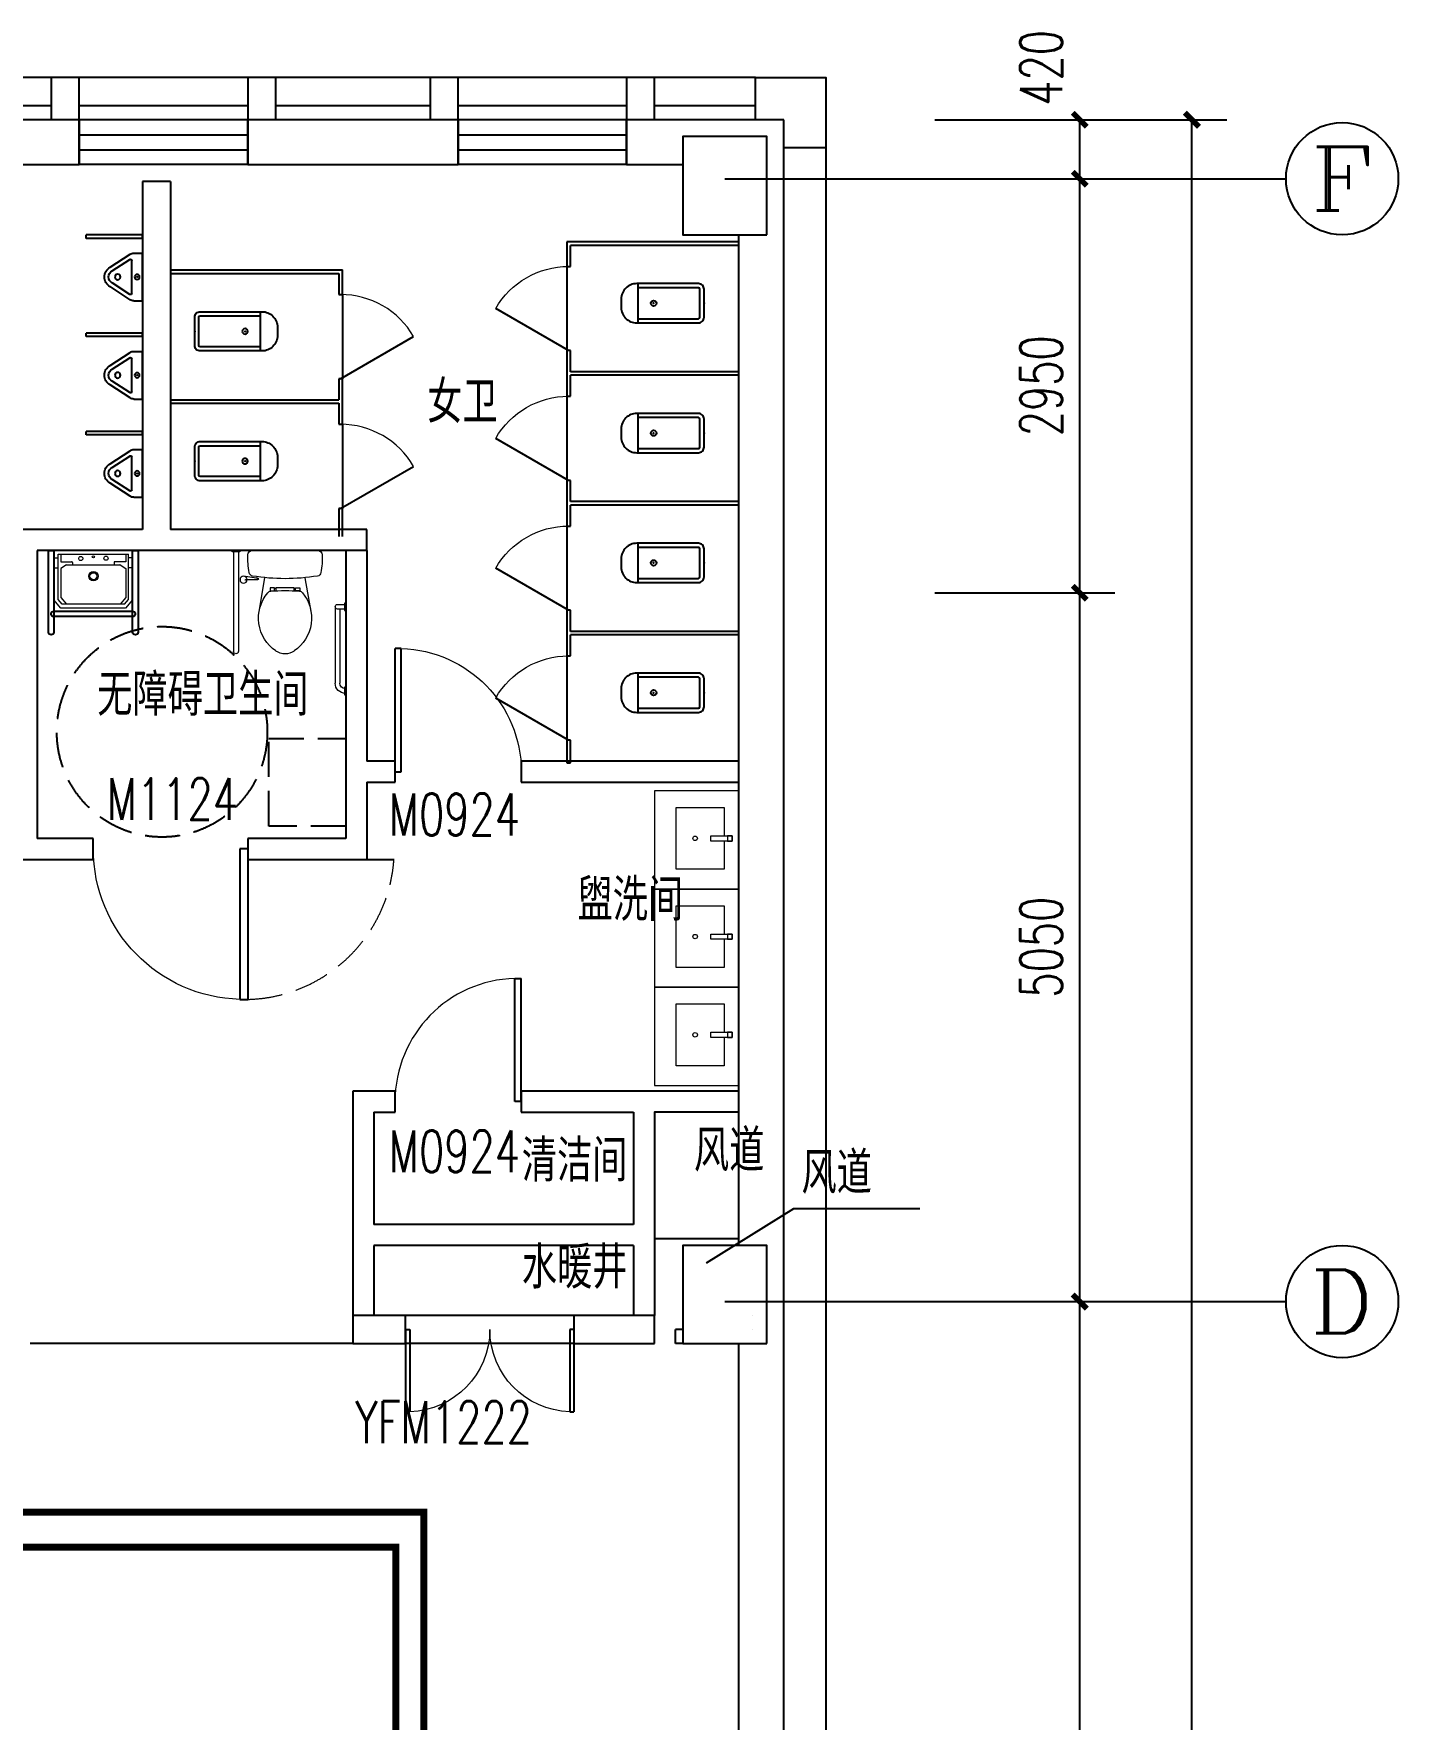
# Model space of a CAD drawing. Extents: x 2297255 to 2381355, y -608375 to -364775.
# Drawn here: x 2362923 to 2372648, y -508910 to -496900 of the extents above; entities that cross this region are included whole.
import ezdxf
from ezdxf.enums import TextEntityAlignment as Align

# ---------------------------------------------------------------- set-up
doc = ezdxf.new("R2010")
doc.units = 0
doc.header["$LTSCALE"] = 1000
doc.header["$MEASUREMENT"] = 0
doc.linetypes.add('DASH', pattern=[0.35, 0.25, -0.1])
for name, color, linetype, lineweight in [('A-FLOR-IDEN', 7, 'Continuous', 20), ('A-LVTRY', 145, 'Continuous', 20), ('洁具', 144, 'Continuous', 9)]:
    doc.layers.add(name, color=color, linetype=linetype, lineweight=lineweight)
for name, color, linetype in [('AXIS', 3, 'Continuous'), ('AXIS_TEXT', 7, 'Continuous'), ('COLUMN', 9, 'Continuous'), ('LATRINE', 6, 'Continuous'), ('LVTRY', 6, 'Continuous'), ('PIPE-暖供水', 3, 'Continuous'), ('PIPE-暖回水', 2, 'DASH'), ('PUB_DIM', 3, 'Continuous'), ('WALL', 9, 'Continuous'), ('WINDOW', 4, 'Continuous'), ('WINDOW_TEXT', 7, 'Continuous')]:
    doc.layers.add(name, color=color, linetype=linetype)
doc.styles.add('_TCH_AXIS', font='COMPLEX', dxfattribs={"bigfont": 'GBCBIG'})
doc.styles.add('_TCH_DIM_T3', font='SIMPLEX', dxfattribs={"width": 0.705882, "bigfont": 'GBCBIG'})
doc.styles.add('_TCH_WINDOW', font='SIMPLEX', dxfattribs={"height": 3.5, "bigfont": 'GBCBIG'})
doc.styles.add('COMPLEX', font='COMPLEX')
doc.styles.add('ROS', font='simhei.ttf', dxfattribs={"width": 0.7})
doc.dimstyles.new('_TCH_ARCH&&100', dxfattribs={"dimtxt": 297.5, "dimasz": 100, "dimexe": 250, "dimexo": 300, "dimgap": 126.25, "dimtad": 1, "dimdec": 0, "dimzin": 0, "dimdsep": 46, "dimtxsty": '_TCH_DIM_T3', "dimblk": 'ARCHTICK', "dimcen": 0.09, "dimclrt": 7, "dimazin": 2, "dimtfac": 1, "dimtdec": 0, "dimtix": 1, "dimtmove": 2, "dimatfit": 3, "dimfxl": 30, "dimtolj": 1, "dimtzin": 0, "dimarcsym": 0})

# ---------------------------------------------------------------- blocks, each defined once
blk = doc.blocks.new('$lvtry$00000200')
at = {"color": 0}
for p, q in [((-110, -40), (-110, -470)), ((100, -30), (-100, -30)), ((110, -470), (110, -40))]:
    blk.add_line(p, q, dxfattribs=at)
blk.add_lwpolyline([(100, 0), (-100, 0, 0.414214), (-140, -40), (-140, -480, 0.414214), (-30, -590), (30, -590, 0.414214), (140, -480), (140, -40, 0.414214)], format="xyb", close=True, dxfattribs=at)
blk.add_lwpolyline([(140, -470), (-140, -470)], dxfattribs=at)
blk.add_circle((0, -359), 20, dxfattribs=at)
for centre, start, end in [((-100, -40), 90, 180), ((100, -40), 0, 90)]:
    blk.add_arc(centre, 10, start, end, dxfattribs=at)
for p in [(0, 0), (0, -359)]:
    blk.add_point(p, dxfattribs=at)
blk = doc.blocks.new('$lvtry$00000107')
for p, q in [((-170, 0), (170, 0)), ((-170, -61), (-170, 0)), ((170, -61), (170, 0)), ((-162, -88), (-69, -231)), ((-124, -91), (-43, -216)), ((-116, -76), (116, -76)), ((43, -216), (124, -91)), ((69, -231), (162, -88))]:
    blk.add_line(p, q)
for centre, radius in [((0, -38), 17.7), ((0, -177), 20)]:
    blk.add_circle(centre, radius)
for centre, radius, start, end in [((-120, -61), 50, 180, 213.0863), ((-116, -86), 10, 90, 213.0863), ((116, -86), 10, 326.9137, 90), ((120, -61), 50, 326.9137, 0), ((0, -191), 80, 210, 330), ((0, -191), 50, 210, 330)]:
    blk.add_arc(centre, radius, start, end)
blk.add_point((0, -38))
blk = doc.blocks.new('52')
at = {"layer": 'A-LVTRY'}
for p, q in [((2025964, -89344), (2025974, -89344)), ((2025964, -89397), (2025964, -89344)), ((2025897, -89971), (2025897, -89427)), ((2025930, -89954), (2025930, -89427)), ((2025970, -89354), (2025964, -89354)), ((2025970, -89387), (2025964, -89387)), ((2025974, -89397), (2025964, -89397)), ((2025174, -89652), (2025174, -90361)), ((2025207, -90361), (2025207, -89652)), ((2025355, -89937), (2025396, -90178)), ((2025725, -89937), (2025684, -90178)), ((2025964, -89944), (2025974, -89944)), ((2025964, -89997), (2025964, -89944)), ((2025964, -89954), (2025914, -89954)), ((2025914, -89987), (2025964, -89987)), ((2025974, -89997), (2025964, -89997)), ((2025333, -90174), (2025244, -90189)), ((2025259, -90164), (2025344, -90164)), ((2025352, -90170), (2025339, -90176)), ((2025435, -90084), (2025465, -90084)), ((2025435, -90106), (2025435, -90084)), ((2025465, -90106), (2025435, -90106)), ((2025465, -90084), (2025465, -90106)), ((2025475, -90101), (2025465, -90101)), ((2025475, -90106), (2025475, -90084)), ((2025605, -90106), (2025475, -90106)), ((2025605, -90084), (2025605, -90106)), ((2025605, -90101), (2025615, -90101)), ((2025615, -90084), (2025615, -90106)), ((2025645, -90084), (2025615, -90084)), ((2025615, -90106), (2025645, -90106)), ((2025645, -90106), (2025645, -90084)), ((2025164, -90361), (2025164, -90371)), ((2025217, -90361), (2025164, -90361)), ((2025217, -90371), (2025217, -90361))]:
    blk.add_line(p, q, dxfattribs=at)
blk.add_circle((2025244, -90164), 25, dxfattribs=at)
for centre, radius, start, end in [((2025970, -89427), 73, 90, 180), ((2025970, -89427), 40, 90, 180), ((2025190, -89652), 16.5, 0, 180), ((2025634, -89890), 283, 124.2055, 219.7691), ((2025540, -89751), 116, 55.7945, 124.2055), ((2025446, -89890), 283, 320.2309, 55.7945), ((2025440, -90052), 30, 219.7691, 265.5534), ((2025641, -90052), 30, 274.4466, 320.2309), ((2025914, -89971), 16.5, 90, 270), ((2025259, -90159), 4.47, 188.438, 270), ((2025314, -90219), 30, 99.3924, 170.5677), ((2025540, -91588), 1417, 80.6076, 99.3924), ((2025334, -90181), 7.2, 44.8093, 99.6071), ((2025349, -90181), 11.1, 71.5159, 152.1438), ((2025344, -90172), 8.66, 13.4092, 90), ((2025540, -88761), 1325, 265.5534, 274.4466), ((2025766, -90219), 30, 9.4323, 80.6076), ((2025956, -90326), 681, 170.5677, 181.2905), ((2025124, -90326), 681, 358.7095, 9.4323), ((2025305, -90341), 30, 181.2905, 270), ((2025775, -90341), 30, 270, 358.7095)]:
    blk.add_arc(centre, radius, start, end, dxfattribs=at)
blk = doc.blocks.new('$plan$00003700')
at = {"layer": '洁具'}
for p, q in [((-277, -51), (-251, -51)), ((-251, -349), (-251, -26)), ((-251, -26), (251, -26)), ((-232, -26), (-232, -79)), ((-232, -79), (-154, -79)), ((-191, -100), (-232, -127)), ((-191, -100), (189, -100)), ((-149, -84), (-149, -100)), ((148, -84), (148, -100)), ((232, -79), (153, -79)), ((192, -101), (232, -127)), ((232, -26), (232, -79)), ((251, -349), (251, -26)), ((279, -51), (253, -51)), ((-279, -123), (-251, -123)), ((-232, -127), (-232, -335)), ((232, -127), (232, -335)), ((281, -123), (253, -123)), ((-221, -381), (-251, -349)), ((-232, -335), (-191, -381)), ((232, -335), (191, -381)), ((222, -381), (251, -349)), ((222, -381), (-221, -381))]:
    blk.add_line(p, q, dxfattribs=at)
blk.add_lwpolyline([(280, -350), (230, -410), (-230, -410), (-280, -350), (-280, 0), (280, 0)], close=True, dxfattribs=at)
for centre, radius in [((-89, -56), 15), ((1, -44), 8), ((91, -54), 15), ((1, -182), 33.1), ((1, -182), 24.9)]:
    blk.add_circle(centre, radius, dxfattribs=at)
for centre, start, end in [((-154, -84), 0, 90), ((153, -84), 90, 180), ((189, -105), 57.2444, 90)]:
    blk.add_arc(centre, 5, start, end, dxfattribs=at)
blk = doc.blocks.new('A$C372F7DB2')
at = {"layer": 'LVTRY'}
for points in [[(-580, -40, -1), (-580, 0), (0, 0), (0, -40)], [(-470, -39, -1), (-431, -39), (-431, -600, -1), (-470, -600)], [(-580, -640, -1), (-580, -600), (0, -600), (0, -640)]]:
    blk.add_lwpolyline(points, format="xyb", close=True, dxfattribs=at)
at = {"layer": 'LVTRY', "rotation": 269.9999999999999}
blk.add_blockref('$plan$00003700', (0, -320, 0), dxfattribs=at)
blk = doc.blocks.new('A$C549865D3')
at = {"layer": 'A-LVTRY'}
for points in [[(252, 500), (252, 458), (299, 458), (299, 500)], [(299, 500), (299, 310), (252, 310), (252, 500)]]:
    blk.add_lwpolyline(points, close=True, dxfattribs=at)
blk.add_lwpolyline([(299, 430), (550, 430), (550, 0), (0, 0), (0, 430), (252, 430)], dxfattribs=at)
blk.add_circle((275, 170), 20, dxfattribs=at)
blk = doc.blocks.new('2313414')
at = {"layer": 'A-LVTRY'}
blk.add_lwpolyline([(1698294, -109163), (1698294, -108463), (1698894, -108463), (1698894, -109163)], close=True, dxfattribs=at)
at = {"layer": 'A-LVTRY', "xscale": -0.8, "yscale": 0.8, "zscale": 0.8, "rotation": 90}
blk.add_blockref('A$C549865D3', (1698741, -108582), dxfattribs=at)
blk = doc.blocks.new('_ArchTick')
at = {"color": 0, "linetype": 'ByBlock', "const_width": 0.4}
blk.add_lwpolyline([(-0.5, -0.5), (0.5, 0.5)], dxfattribs=at)
blk = doc.blocks.new('*D23')
at = {"layer": 'Defpoints', "color": 0, "transparency": 16777216}
for p in [(22696, 22926), (24029, 22926), (22696, 22506)]:
    blk.add_point(p, dxfattribs=at)
at = {"layer": 'PUB_DIM', "color": 0, "lineweight": -2, "transparency": 16777216}
for p, q in [((22996, 22926), (24279, 22926)), ((24029, 22506), (24029, 22926)), ((22996, 22506), (24279, 22506))]:
    blk.add_line(p, q, dxfattribs=at)
at = {"layer": 'PUB_DIM', "color": 0, "lineweight": -2, "transparency": 16777216, "xscale": 100, "yscale": 100, "zscale": 100}
for p, rotation in [((24029, 22926), 90), ((24029, 22506), 270)]:
    blk.add_blockref('_ArchTick', p, dxfattribs=dict(at, rotation=rotation))
at = {"layer": 'PUB_DIM', "color": 7, "transparency": 16777216, "insert": (23754, 23296), "char_height": 297.5, "attachment_point": 5, "rotation": 90, "style": '_TCH_DIM_T3'}
blk.add_mtext('\\A1;420', dxfattribs=at)
blk = doc.blocks.new('*D24')
at = {"layer": 'Defpoints', "color": 0, "transparency": 16777216}
for p in [(22696, 22506), (24029, 22506), (22696, 19556)]:
    blk.add_point(p, dxfattribs=at)
at = {"layer": 'PUB_DIM', "color": 0, "lineweight": -2, "transparency": 16777216}
for p, q in [((22996, 22506), (24279, 22506)), ((24029, 19556), (24029, 22506)), ((22996, 19556), (24279, 19556))]:
    blk.add_line(p, q, dxfattribs=at)
at = {"layer": 'PUB_DIM', "color": 0, "lineweight": -2, "transparency": 16777216, "xscale": 100, "yscale": 100, "zscale": 100}
for p, rotation in [((24029, 22506), 90), ((24029, 19556), 270)]:
    blk.add_blockref('_ArchTick', p, dxfattribs=dict(at, rotation=rotation))
at = {"layer": 'PUB_DIM', "color": 7, "transparency": 16777216, "insert": (23754, 21031), "char_height": 297.5, "attachment_point": 5, "rotation": 90, "style": '_TCH_DIM_T3'}
blk.add_mtext('\\A1;2950', dxfattribs=at)
blk = doc.blocks.new('*D25')
at = {"layer": 'Defpoints', "color": 0, "transparency": 16777216}
for p in [(22696, 19556), (24029, 19556), (22696, 14506)]:
    blk.add_point(p, dxfattribs=at)
at = {"layer": 'PUB_DIM', "color": 0, "lineweight": -2, "transparency": 16777216}
for p, q in [((22996, 19556), (24279, 19556)), ((24029, 14506), (24029, 19556)), ((22996, 14506), (24279, 14506))]:
    blk.add_line(p, q, dxfattribs=at)
at = {"layer": 'PUB_DIM', "color": 0, "lineweight": -2, "transparency": 16777216, "xscale": 100, "yscale": 100, "zscale": 100}
for p, rotation in [((24029, 19556), 90), ((24029, 14506), 270)]:
    blk.add_blockref('_ArchTick', p, dxfattribs=dict(at, rotation=rotation))
at = {"layer": 'PUB_DIM', "color": 7, "transparency": 16777216, "insert": (23754, 17031), "char_height": 297.5, "attachment_point": 5, "rotation": 90, "style": '_TCH_DIM_T3'}
blk.add_mtext('\\A1;5050', dxfattribs=at)
blk = doc.blocks.new('*D26')
at = {"layer": 'Defpoints', "color": 0, "transparency": 16777216}
for p in [(22696, 14506), (24029, 14506), (22696, 6506)]:
    blk.add_point(p, dxfattribs=at)
at = {"layer": 'PUB_DIM', "color": 0, "lineweight": -2, "transparency": 16777216}
for p, q in [((22996, 14506), (24279, 14506)), ((24029, 6506), (24029, 14506)), ((22996, 6506), (24279, 6506))]:
    blk.add_line(p, q, dxfattribs=at)
at = {"layer": 'PUB_DIM', "color": 0, "lineweight": -2, "transparency": 16777216, "xscale": 100, "yscale": 100, "zscale": 100}
for p, rotation in [((24029, 14506), 90), ((24029, 6506), 270)]:
    blk.add_blockref('_ArchTick', p, dxfattribs=dict(at, rotation=rotation))
at = {"layer": 'PUB_DIM', "color": 7, "transparency": 16777216, "insert": (23754, 10506), "char_height": 297.5, "attachment_point": 5, "rotation": 90, "style": '_TCH_DIM_T3'}
blk.add_mtext('\\A1;8000', dxfattribs=at)
blk = doc.blocks.new('*D30')
at = {"layer": 'Defpoints', "color": 0, "transparency": 16777216}
for p in [(23637, 22926), (24828, 22926), (23637, -7794)]:
    blk.add_point(p, dxfattribs=at)
at = {"layer": 'PUB_DIM', "color": 0, "lineweight": -2, "transparency": 16777216}
for p, q in [((23937, 22926), (25078, 22926)), ((24828, -7794), (24828, 22926)), ((23937, -7794), (25078, -7794))]:
    blk.add_line(p, q, dxfattribs=at)
at = {"layer": 'PUB_DIM', "color": 0, "lineweight": -2, "transparency": 16777216, "xscale": 100, "yscale": 100, "zscale": 100}
for p, rotation in [((24828, 22926), 90), ((24828, -7794), 270)]:
    blk.add_blockref('_ArchTick', p, dxfattribs=dict(at, rotation=rotation))
at = {"layer": 'PUB_DIM', "color": 7, "transparency": 16777216, "insert": (24553, 7566), "char_height": 297.5, "attachment_point": 5, "rotation": 90, "style": '_TCH_DIM_T3'}
blk.add_mtext('\\A1;30720', dxfattribs=at)
blk = doc.blocks.new('*D170')
at = {"layer": 'Defpoints', "color": 0, "transparency": 16777216}
for p in [(22696, 22926), (24029, 22926), (22696, 22506)]:
    blk.add_point(p, dxfattribs=at)
at = {"layer": 'PUB_DIM', "color": 0, "lineweight": -2, "transparency": 16777216}
for p, q in [((22996, 22926), (24279, 22926)), ((24029, 22506), (24029, 22926)), ((22996, 22506), (24279, 22506))]:
    blk.add_line(p, q, dxfattribs=at)
at = {"layer": 'PUB_DIM', "color": 0, "lineweight": -2, "transparency": 16777216, "xscale": 100, "yscale": 100, "zscale": 100}
for p, rotation in [((24029, 22926), 90), ((24029, 22506), 270)]:
    blk.add_blockref('_ArchTick', p, dxfattribs=dict(at, rotation=rotation))
at = {"layer": 'PUB_DIM', "color": 7, "transparency": 16777216, "insert": (23754, 23296), "char_height": 297.5, "attachment_point": 5, "rotation": 90, "style": '_TCH_DIM_T3'}
blk.add_mtext('\\A1;420', dxfattribs=at)
blk = doc.blocks.new('*D171')
at = {"layer": 'Defpoints', "color": 0, "transparency": 16777216}
for p in [(22696, 22506), (24029, 22506), (22696, 19556)]:
    blk.add_point(p, dxfattribs=at)
at = {"layer": 'PUB_DIM', "color": 0, "lineweight": -2, "transparency": 16777216}
for p, q in [((22996, 22506), (24279, 22506)), ((24029, 19556), (24029, 22506)), ((22996, 19556), (24279, 19556))]:
    blk.add_line(p, q, dxfattribs=at)
at = {"layer": 'PUB_DIM', "color": 0, "lineweight": -2, "transparency": 16777216, "xscale": 100, "yscale": 100, "zscale": 100}
for p, rotation in [((24029, 22506), 90), ((24029, 19556), 270)]:
    blk.add_blockref('_ArchTick', p, dxfattribs=dict(at, rotation=rotation))
at = {"layer": 'PUB_DIM', "color": 7, "transparency": 16777216, "insert": (23754, 21031), "char_height": 297.5, "attachment_point": 5, "rotation": 90, "style": '_TCH_DIM_T3'}
blk.add_mtext('\\A1;2950', dxfattribs=at)
blk = doc.blocks.new('*D172')
at = {"layer": 'Defpoints', "color": 0, "transparency": 16777216}
for p in [(22696, 19556), (24029, 19556), (22696, 14506)]:
    blk.add_point(p, dxfattribs=at)
at = {"layer": 'PUB_DIM', "color": 0, "lineweight": -2, "transparency": 16777216}
for p, q in [((22996, 19556), (24279, 19556)), ((24029, 14506), (24029, 19556)), ((22996, 14506), (24279, 14506))]:
    blk.add_line(p, q, dxfattribs=at)
at = {"layer": 'PUB_DIM', "color": 0, "lineweight": -2, "transparency": 16777216, "xscale": 100, "yscale": 100, "zscale": 100}
for p, rotation in [((24029, 19556), 90), ((24029, 14506), 270)]:
    blk.add_blockref('_ArchTick', p, dxfattribs=dict(at, rotation=rotation))
at = {"layer": 'PUB_DIM', "color": 7, "transparency": 16777216, "insert": (23754, 17031), "char_height": 297.5, "attachment_point": 5, "rotation": 90, "style": '_TCH_DIM_T3'}
blk.add_mtext('\\A1;5050', dxfattribs=at)
blk = doc.blocks.new('*D173')
at = {"layer": 'Defpoints', "color": 0, "transparency": 16777216}
for p in [(22696, 14506), (24029, 14506), (22696, 6506)]:
    blk.add_point(p, dxfattribs=at)
at = {"layer": 'PUB_DIM', "color": 0, "lineweight": -2, "transparency": 16777216}
for p, q in [((22996, 14506), (24279, 14506)), ((24029, 6506), (24029, 14506)), ((22996, 6506), (24279, 6506))]:
    blk.add_line(p, q, dxfattribs=at)
at = {"layer": 'PUB_DIM', "color": 0, "lineweight": -2, "transparency": 16777216, "xscale": 100, "yscale": 100, "zscale": 100}
for p, rotation in [((24029, 14506), 90), ((24029, 6506), 270)]:
    blk.add_blockref('_ArchTick', p, dxfattribs=dict(at, rotation=rotation))
at = {"layer": 'PUB_DIM', "color": 7, "transparency": 16777216, "insert": (23754, 10506), "char_height": 297.5, "attachment_point": 5, "rotation": 90, "style": '_TCH_DIM_T3'}
blk.add_mtext('\\A1;8000', dxfattribs=at)
blk = doc.blocks.new('*D177')
at = {"layer": 'Defpoints', "color": 0, "transparency": 16777216}
for p in [(23637, 22926), (24828, 22926), (23637, -7794)]:
    blk.add_point(p, dxfattribs=at)
at = {"layer": 'PUB_DIM', "color": 0, "lineweight": -2, "transparency": 16777216}
for p, q in [((23937, 22926), (25078, 22926)), ((24828, -7794), (24828, 22926)), ((23937, -7794), (25078, -7794))]:
    blk.add_line(p, q, dxfattribs=at)
at = {"layer": 'PUB_DIM', "color": 0, "lineweight": -2, "transparency": 16777216, "xscale": 100, "yscale": 100, "zscale": 100}
for p, rotation in [((24828, 22926), 90), ((24828, -7794), 270)]:
    blk.add_blockref('_ArchTick', p, dxfattribs=dict(at, rotation=rotation))
at = {"layer": 'PUB_DIM', "color": 7, "transparency": 16777216, "insert": (24553, 7566), "char_height": 297.5, "attachment_point": 5, "rotation": 90, "style": '_TCH_DIM_T3'}
blk.add_mtext('\\A1;30720', dxfattribs=at)
blk = doc.blocks.new('*D317')
at = {"layer": 'Defpoints', "color": 0, "transparency": 16777216}
for p in [(22696, 22926), (24029, 22926), (22696, 22506)]:
    blk.add_point(p, dxfattribs=at)
at = {"layer": 'PUB_DIM', "color": 0, "lineweight": -2, "transparency": 16777216}
for p, q in [((22996, 22926), (24279, 22926)), ((24029, 22506), (24029, 22926)), ((22996, 22506), (24279, 22506))]:
    blk.add_line(p, q, dxfattribs=at)
at = {"layer": 'PUB_DIM', "color": 0, "lineweight": -2, "transparency": 16777216, "xscale": 100, "yscale": 100, "zscale": 100}
for p, rotation in [((24029, 22926), 90), ((24029, 22506), 270)]:
    blk.add_blockref('_ArchTick', p, dxfattribs=dict(at, rotation=rotation))
at = {"layer": 'PUB_DIM', "color": 7, "transparency": 16777216, "insert": (23754, 23296), "char_height": 297.5, "attachment_point": 5, "rotation": 90, "style": '_TCH_DIM_T3'}
blk.add_mtext('\\A1;420', dxfattribs=at)
blk = doc.blocks.new('*D318')
at = {"layer": 'Defpoints', "color": 0, "transparency": 16777216}
for p in [(22696, 22506), (24029, 22506), (22696, 19556)]:
    blk.add_point(p, dxfattribs=at)
at = {"layer": 'PUB_DIM', "color": 0, "lineweight": -2, "transparency": 16777216}
for p, q in [((22996, 22506), (24279, 22506)), ((24029, 19556), (24029, 22506)), ((22996, 19556), (24279, 19556))]:
    blk.add_line(p, q, dxfattribs=at)
at = {"layer": 'PUB_DIM', "color": 0, "lineweight": -2, "transparency": 16777216, "xscale": 100, "yscale": 100, "zscale": 100}
for p, rotation in [((24029, 22506), 90), ((24029, 19556), 270)]:
    blk.add_blockref('_ArchTick', p, dxfattribs=dict(at, rotation=rotation))
at = {"layer": 'PUB_DIM', "color": 7, "transparency": 16777216, "insert": (23754, 21031), "char_height": 297.5, "attachment_point": 5, "rotation": 90, "style": '_TCH_DIM_T3'}
blk.add_mtext('\\A1;2950', dxfattribs=at)
blk = doc.blocks.new('*D319')
at = {"layer": 'Defpoints', "color": 0, "transparency": 16777216}
for p in [(22696, 19556), (24029, 19556), (22696, 14506)]:
    blk.add_point(p, dxfattribs=at)
at = {"layer": 'PUB_DIM', "color": 0, "lineweight": -2, "transparency": 16777216}
for p, q in [((22996, 19556), (24279, 19556)), ((24029, 14506), (24029, 19556)), ((22996, 14506), (24279, 14506))]:
    blk.add_line(p, q, dxfattribs=at)
at = {"layer": 'PUB_DIM', "color": 0, "lineweight": -2, "transparency": 16777216, "xscale": 100, "yscale": 100, "zscale": 100}
for p, rotation in [((24029, 19556), 90), ((24029, 14506), 270)]:
    blk.add_blockref('_ArchTick', p, dxfattribs=dict(at, rotation=rotation))
at = {"layer": 'PUB_DIM', "color": 7, "transparency": 16777216, "insert": (23754, 17031), "char_height": 297.5, "attachment_point": 5, "rotation": 90, "style": '_TCH_DIM_T3'}
blk.add_mtext('\\A1;5050', dxfattribs=at)
blk = doc.blocks.new('*D320')
at = {"layer": 'Defpoints', "color": 0, "transparency": 16777216}
for p in [(22696, 14506), (24029, 14506), (22696, 6506)]:
    blk.add_point(p, dxfattribs=at)
at = {"layer": 'PUB_DIM', "color": 0, "lineweight": -2, "transparency": 16777216}
for p, q in [((22996, 14506), (24279, 14506)), ((24029, 6506), (24029, 14506)), ((22996, 6506), (24279, 6506))]:
    blk.add_line(p, q, dxfattribs=at)
at = {"layer": 'PUB_DIM', "color": 0, "lineweight": -2, "transparency": 16777216, "xscale": 100, "yscale": 100, "zscale": 100}
for p, rotation in [((24029, 14506), 90), ((24029, 6506), 270)]:
    blk.add_blockref('_ArchTick', p, dxfattribs=dict(at, rotation=rotation))
at = {"layer": 'PUB_DIM', "color": 7, "transparency": 16777216, "insert": (23754, 10506), "char_height": 297.5, "attachment_point": 5, "rotation": 90, "style": '_TCH_DIM_T3'}
blk.add_mtext('\\A1;8000', dxfattribs=at)
blk = doc.blocks.new('*D324')
at = {"layer": 'Defpoints', "color": 0, "transparency": 16777216}
for p in [(23637, 22926), (24828, 22926), (23637, -7794)]:
    blk.add_point(p, dxfattribs=at)
at = {"layer": 'PUB_DIM', "color": 0, "lineweight": -2, "transparency": 16777216}
for p, q in [((23937, 22926), (25078, 22926)), ((24828, -7794), (24828, 22926)), ((23937, -7794), (25078, -7794))]:
    blk.add_line(p, q, dxfattribs=at)
at = {"layer": 'PUB_DIM', "color": 0, "lineweight": -2, "transparency": 16777216, "xscale": 100, "yscale": 100, "zscale": 100}
for p, rotation in [((24828, 22926), 90), ((24828, -7794), 270)]:
    blk.add_blockref('_ArchTick', p, dxfattribs=dict(at, rotation=rotation))
at = {"layer": 'PUB_DIM', "color": 7, "transparency": 16777216, "insert": (24553, 7566), "char_height": 297.5, "attachment_point": 5, "rotation": 90, "style": '_TCH_DIM_T3'}
blk.add_mtext('\\A1;30720', dxfattribs=at)
blk = doc.blocks.new('_FZHK')
blk.add_lwpolyline([(-0.5, -0.5), (0.5, -0.5), (0.5, 0.5), (-0.5, 0.5)], close=True)
blk = doc.blocks.new('$WINLIB2D$00000001')
at = {"color": 0}
for points in [[(-0.5, 0.5), (-0.5, -0.5)], [(-0.5, 0.5), (0.5, 0.5)], [(0.5, -0.5), (0.5, 0.5)], [(0.5, 0.167), (-0.5, 0.167)], [(0.5, -0.167), (-0.5, -0.167)], [(-0.5, -0.5), (0.5, -0.5)]]:
    blk.add_lwpolyline(points, dxfattribs=at)
blk = doc.blocks.new('*D501')
at = {"layer": 'Defpoints', "color": 0, "transparency": 16777216}
for p in [(22696, 22926), (24029, 22926), (22696, 22506)]:
    blk.add_point(p, dxfattribs=at)
at = {"layer": 'PUB_DIM', "color": 0, "lineweight": -2, "transparency": 16777216}
for p, q in [((22996, 22926), (24279, 22926)), ((24029, 22506), (24029, 22926)), ((22996, 22506), (24279, 22506))]:
    blk.add_line(p, q, dxfattribs=at)
at = {"layer": 'PUB_DIM', "color": 0, "lineweight": -2, "transparency": 16777216, "xscale": 100, "yscale": 100, "zscale": 100}
for p, rotation in [((24029, 22926), 90), ((24029, 22506), 270)]:
    blk.add_blockref('_ArchTick', p, dxfattribs=dict(at, rotation=rotation))
at = {"layer": 'PUB_DIM', "color": 7, "transparency": 16777216, "insert": (23754, 23296), "char_height": 297.5, "attachment_point": 5, "rotation": 90, "style": '_TCH_DIM_T3'}
blk.add_mtext('\\A1;420', dxfattribs=at)
blk = doc.blocks.new('*D502')
at = {"layer": 'Defpoints', "color": 0, "transparency": 16777216}
for p in [(22696, 22506), (24029, 22506), (22696, 19556)]:
    blk.add_point(p, dxfattribs=at)
at = {"layer": 'PUB_DIM', "color": 0, "lineweight": -2, "transparency": 16777216}
for p, q in [((22996, 22506), (24279, 22506)), ((24029, 19556), (24029, 22506)), ((22996, 19556), (24279, 19556))]:
    blk.add_line(p, q, dxfattribs=at)
at = {"layer": 'PUB_DIM', "color": 0, "lineweight": -2, "transparency": 16777216, "xscale": 100, "yscale": 100, "zscale": 100}
for p, rotation in [((24029, 22506), 90), ((24029, 19556), 270)]:
    blk.add_blockref('_ArchTick', p, dxfattribs=dict(at, rotation=rotation))
at = {"layer": 'PUB_DIM', "color": 7, "transparency": 16777216, "insert": (23754, 21031), "char_height": 297.5, "attachment_point": 5, "rotation": 90, "style": '_TCH_DIM_T3'}
blk.add_mtext('\\A1;2950', dxfattribs=at)
blk = doc.blocks.new('*D503')
at = {"layer": 'Defpoints', "color": 0, "transparency": 16777216}
for p in [(22696, 19556), (24029, 19556), (22696, 14506)]:
    blk.add_point(p, dxfattribs=at)
at = {"layer": 'PUB_DIM', "color": 0, "lineweight": -2, "transparency": 16777216}
for p, q in [((22996, 19556), (24279, 19556)), ((24029, 14506), (24029, 19556)), ((22996, 14506), (24279, 14506))]:
    blk.add_line(p, q, dxfattribs=at)
at = {"layer": 'PUB_DIM', "color": 0, "lineweight": -2, "transparency": 16777216, "xscale": 100, "yscale": 100, "zscale": 100}
for p, rotation in [((24029, 19556), 90), ((24029, 14506), 270)]:
    blk.add_blockref('_ArchTick', p, dxfattribs=dict(at, rotation=rotation))
at = {"layer": 'PUB_DIM', "color": 7, "transparency": 16777216, "insert": (23754, 17031), "char_height": 297.5, "attachment_point": 5, "rotation": 90, "style": '_TCH_DIM_T3'}
blk.add_mtext('\\A1;5050', dxfattribs=at)
blk = doc.blocks.new('*D504')
at = {"layer": 'Defpoints', "color": 0, "transparency": 16777216}
for p in [(22696, 14506), (24029, 14506), (22696, 6506)]:
    blk.add_point(p, dxfattribs=at)
at = {"layer": 'PUB_DIM', "color": 0, "lineweight": -2, "transparency": 16777216}
for p, q in [((22996, 14506), (24279, 14506)), ((24029, 6506), (24029, 14506)), ((22996, 6506), (24279, 6506))]:
    blk.add_line(p, q, dxfattribs=at)
at = {"layer": 'PUB_DIM', "color": 0, "lineweight": -2, "transparency": 16777216, "xscale": 100, "yscale": 100, "zscale": 100}
for p, rotation in [((24029, 14506), 90), ((24029, 6506), 270)]:
    blk.add_blockref('_ArchTick', p, dxfattribs=dict(at, rotation=rotation))
at = {"layer": 'PUB_DIM', "color": 7, "transparency": 16777216, "insert": (23754, 10506), "char_height": 297.5, "attachment_point": 5, "rotation": 90, "style": '_TCH_DIM_T3'}
blk.add_mtext('\\A1;8000', dxfattribs=at)
blk = doc.blocks.new('*D508')
at = {"layer": 'Defpoints', "color": 0, "transparency": 16777216}
for p in [(23637, 22926), (24828, 22926), (23637, -7794)]:
    blk.add_point(p, dxfattribs=at)
at = {"layer": 'PUB_DIM', "color": 0, "lineweight": -2, "transparency": 16777216}
for p, q in [((23937, 22926), (25078, 22926)), ((24828, -7794), (24828, 22926)), ((23937, -7794), (25078, -7794))]:
    blk.add_line(p, q, dxfattribs=at)
at = {"layer": 'PUB_DIM', "color": 0, "lineweight": -2, "transparency": 16777216, "xscale": 100, "yscale": 100, "zscale": 100}
for p, rotation in [((24828, 22926), 90), ((24828, -7794), 270)]:
    blk.add_blockref('_ArchTick', p, dxfattribs=dict(at, rotation=rotation))
at = {"layer": 'PUB_DIM', "color": 7, "transparency": 16777216, "insert": (24553, 7566), "char_height": 297.5, "attachment_point": 5, "rotation": 90, "style": '_TCH_DIM_T3'}
blk.add_mtext('\\A1;30720', dxfattribs=at)
blk = doc.blocks.new('_AXISO')
blk.add_circle((0, 0), 0.5)
at = {"layer": 'AXIS_TEXT', "style": 'COMPLEX', "width": 1.041667}
blk.add_attdef('A', text='', height=0.56, dxfattribs=at).set_placement((-0.25, -0.28), (0.25, -0.28), align=Align.FIT)
blk = doc.blocks.new('$DorLib2D$00000002')
for p, q in [((-0.5, 0), (-0.5, 0.4875)), ((-0.475, 0.4875), (-0.5, 0.4875)), ((-0.475, 0), (-0.475, 0.4875)), ((0.475, 0), (0.475, 0.4875)), ((0.475, 0.4875), (0.5, 0.4875)), ((0.5, 0), (0.5, 0.4875)), ((-0.5, 0), (-0.475, 0)), ((0.5, 0), (0.475, 0))]:
    blk.add_line(p, q)
at = {"lineweight": 13}
for centre, start, end in [((-0.4875, 0), 0, 88.53072), ((0.4875, 0), 91.46928, 180)]:
    blk.add_arc(centre, 0.4875, start, end, dxfattribs=at)
blk = doc.blocks.new('$TCHSYS$APDOOR2D')
blk.add_line((0.5, 0), (0, 0.866))
at = {"lineweight": 13}
blk.add_arc((0.5, 0), 1, 120, 180, dxfattribs=at)
blk = doc.blocks.new('$DorLib2D$00000001')
for p, q in [((0.45, 0.975), (0.5, 0.975)), ((0.45, 0), (0.45, 0.975)), ((0.5, 0), (0.5, 0.975)), ((0.5, 0), (0.45, 0))]:
    blk.add_line(p, q)
at = {"lineweight": 13}
blk.add_arc((0.475, 0), 0.975, 91.4693, 180, dxfattribs=at)
blk = doc.blocks.new('A$C67117B41')
for p, q in [((21719.1, 23226.2), (-18720.9, 23226.2)), ((22219.1, 22726.2), (22219.1, 6006.2)), ((18949.1, 17656.2), (19143, 17656.2)), ((18849.1, 14206.2), (16549.1, 14206.2))]:
    blk.add_line(p, q)
for points in [[(16899.1, 22926.2), (16899.1, 23226.2), (16699.1, 23226.2), (16699.1, 22926.2)], [(18299.1, 22926.2), (18299.1, 23226.2), (18099.1, 23226.2), (18099.1, 22926.2)], [(19599.1, 22926.2), (19599.1, 23226.2), (19399.1, 23226.2), (19399.1, 22926.2)], [(20999.1, 22926.2), (20999.1, 23226.2), (20799.1, 23226.2), (20799.1, 22926.2)], [(21719.1, 22926.2), (21719.1, 23226.2), (22219.1, 23226.2), (22219.1, 22726.2), (21919.1, 22726.2)], [(16699.1, 23026.2), (15599.1, 23026.2)], [(18099.1, 23026.2), (16899.1, 23026.2)], [(19399.1, 23026.2), (18299.1, 23026.2)], [(20799.1, 23026.2), (19599.1, 23026.2)], [(21719.1, 23026.2), (20999.1, 23026.2)], [(21370, 14781.1), (21991.6, 15169.8), (22890.3, 15169.8)]]:
    blk.add_lwpolyline(points)
at = {"linetype": 'DASH'}
blk.add_lwpolyline([(18249.1, 18518.8), (18799.1, 18518.8), (18799.1, 17893.8), (18249.1, 17893.8)], close=True, dxfattribs=at)
blk.add_lwpolyline([(21599.1, 15856.2), (20999.1, 15856.2), (20999.1, 14956.2), (21599.1, 14956.2)], close=True)
blk.add_circle((17489, 18565.2), 750, dxfattribs=at)
at = {"linetype": 'DASH', "lineweight": 13}
blk.add_arc((18071.6, 17730.9), 1072.5, 271.46928, 356.00891, dxfattribs=at)
at = {"layer": 'AXIS'}
for p, q in [((21499.1, 22506.2), (25499.1, 22506.2)), ((21499.1, 14506.2), (25499.1, 14506.2))]:
    blk.add_line(p, q, dxfattribs=at)
at = {"layer": 'LATRINE'}
for p, q in [((20373.6, 22056.2), (20373.6, 21881.2)), ((21599.1, 22056.2), (20373.6, 22056.2)), ((20398.6, 21881.2), (20398.6, 22031.2)), ((21599.1, 22031.2), (20398.6, 22031.2)), ((21599.1, 22031.2), (21599.1, 22056.2)), ((20373.6, 21881.2), (20398.6, 21881.2)), ((20373.6, 21881.2, 400), (20373.6, 21281.2, 400)), ((17549.1, 21856.2), (18774.1, 21856.2)), ((17549.1, 21856.2), (17549.1, 21831.2)), ((17549.1, 21831.2), (18749.1, 21831.2)), ((18749.1, 21831.2), (18749.1, 21681.2)), ((18774.1, 21681.2), (18774.1, 21856.2)), ((18749.1, 21681.2), (18774.1, 21681.2)), ((18774.1, 21681.2, 400), (18774.1, 21081.2, 400)), ((20398.6, 21281.2), (20373.6, 21281.2)), ((20373.6, 21281.2), (20373.6, 21118.7)), ((20398.6, 21131.2), (20398.6, 21281.2)), ((18774.1, 21081.2), (18749.1, 21081.2)), ((18749.1, 21081.2), (18749.1, 20931.2)), ((18774.1, 20918.7), (18774.1, 21081.2)), ((20373.6, 21118.7), (20373.6, 20956.2)), ((21599.1, 21131.2), (20398.6, 21131.2)), ((21599.1, 21106.2), (20398.6, 21106.2)), ((20398.6, 20956.2), (20398.6, 21106.2)), ((21599.1, 21106.2), (21599.1, 21131.2)), ((17549.1, 20931.2), (18749.1, 20931.2)), ((17549.1, 20931.2), (17549.1, 20906.2)), ((17549.1, 20906.2), (18749.1, 20906.2)), ((18749.1, 20906.2), (18749.1, 20756.2)), ((18774.1, 20756.2), (18774.1, 20918.7)), ((20373.6, 20956.2), (20398.6, 20956.2)), ((20373.6, 20956.2, 400), (20373.6, 20356.2, 400)), ((18749.1, 20756.2), (18774.1, 20756.2)), ((18774.1, 20756.2, 400), (18774.1, 20156.2, 400)), ((20398.6, 20356.2), (20373.6, 20356.2)), ((20373.6, 20356.2), (20373.6, 20193.7)), ((20398.6, 20206.2), (20398.6, 20356.2)), ((20373.6, 20193.7), (20373.6, 20031.2)), ((21599.1, 20206.2), (20398.6, 20206.2)), ((21599.1, 20181.2), (20398.6, 20181.2)), ((20398.6, 20031.2), (20398.6, 20181.2)), ((21599.1, 20181.2), (21599.1, 20206.2)), ((18774.1, 20156.2), (18749.1, 20156.2)), ((18749.1, 20156.2), (18749.1, 19956.2)), ((18774.1, 19956.2), (18774.1, 20156.2)), ((20373.6, 20031.2), (20398.6, 20031.2)), ((20373.6, 20031.2, 400), (20373.6, 19431.2, 400)), ((20398.6, 19431.2), (20373.6, 19431.2)), ((20373.6, 19431.2), (20373.6, 19268.7)), ((20398.6, 19281.2), (20398.6, 19431.2)), ((20373.6, 19268.7), (20373.6, 19106.2)), ((21599.1, 19281.2), (20398.6, 19281.2)), ((21599.1, 19256.2), (20398.6, 19256.2)), ((20398.6, 19106.2), (20398.6, 19256.2)), ((21599.1, 19256.2), (21599.1, 19281.2)), ((20373.6, 19106.2), (20398.6, 19106.2)), ((20373.6, 19106.2, 400), (20373.6, 18506.2, 400)), ((20398.6, 18506.2), (20373.6, 18506.2)), ((20373.6, 18506.2), (20373.6, 18343.7)), ((20398.6, 18343.7), (20398.6, 18506.2)), ((20373.6, 18343.7), (20398.6, 18343.7))]:
    blk.add_line(p, q, dxfattribs=at)
at = {"layer": 'LVTRY', "linetype": 'Continuous'}
for p, q in [((17349.1, 22106.2), (16949.1, 22106.2)), ((16949.1, 22081.2), (16949.1, 22106.2)), ((17349.1, 22081.2), (17349.1, 22106.2)), ((17349.1, 22081.2), (16949.1, 22081.2)), ((17349.1, 21406.2), (16949.1, 21406.2)), ((16949.1, 21381.2), (16949.1, 21406.2)), ((17349.1, 21381.2), (16949.1, 21381.2)), ((17349.1, 21381.2), (17349.1, 21406.2)), ((17349.1, 20706.2), (16949.1, 20706.2)), ((16949.1, 20681.2), (16949.1, 20706.2)), ((17349.1, 20681.2), (16949.1, 20681.2)), ((17349.1, 20681.2), (17349.1, 20706.2))]:
    blk.add_line(p, q, dxfattribs=at)
at = {"layer": 'WALL'}
for p, q in [((16899.1, 22926.2), (15399.1, 22926.2)), ((16899.1, 22606.2), (16899.1, 22926.2)), ((19599.1, 22926.2), (18099.1, 22926.2)), ((18099.1, 22926.2), (18099.1, 22606.2)), ((19599.1, 22606.2), (19599.1, 22926.2)), ((21919.1, 22926.2), (20799.1, 22926.2)), ((20799.1, 22926.2), (20799.1, 22606.2)), ((21919.1, 18306.2), (21919.1, 22926.2)), ((15399.1, 22606.2), (16899.1, 22606.2)), ((18099.1, 22606.2), (19599.1, 22606.2)), ((20799.1, 22606.2), (21199.1, 22606.2)), ((17349.1, 22486.2), (17349.1, 20006.2)), ((17549.1, 22486.2), (17349.1, 22486.2)), ((17549.1, 22486.2), (17549.1, 20006.2)), ((21599.1, 18306.2), (21599.1, 22106.2)), ((17349.1, 20006.2), (16449.1, 20006.2)), ((18761.6, 20006.2), (17549.1, 20006.2)), ((18949.1, 20006.2), (18761.6, 20006.2)), ((18949.1, 19856.2), (18949.1, 20006.2)), ((16599.1, 19856.2), (16599.1, 18306.2)), ((17449.1, 19856.2), (16599.1, 19856.2)), ((18761.6, 19856.2), (17449.1, 19856.2)), ((18949.1, 19856.2), (18761.6, 19856.2)), ((18799.1, 19856.2), (18799.1, 18306.2)), ((18949.1, 19856.2), (18949.1, 18356.2)), ((16599.1, 18306.2), (16599.1, 17806.2)), ((18799.1, 18306.2), (18799.1, 17806.2)), ((19149.1, 18356.2), (18949.1, 18356.2)), ((19149.1, 18206.2), (19149.1, 18356.2)), ((21599.1, 18356.2), (20049.1, 18356.2)), ((20049.1, 18356.2), (20049.1, 18206.2)), ((21599.1, 15906.2), (21599.1, 18306.2)), ((21919.1, 15906.2), (21919.1, 18306.2)), ((18949.1, 18206.2), (19149.1, 18206.2)), ((18949.1, 18206.2), (18949.1, 17656.2)), ((20049.1, 18206.2), (21599.1, 18206.2)), ((16999.1, 17806.2), (16599.1, 17806.2)), ((16999.1, 17656.2), (16999.1, 17806.2)), ((18799.1, 17806.2), (18099.1, 17806.2)), ((18099.1, 17806.2), (18099.1, 17656.2)), ((16449.1, 17656.2), (16999.1, 17656.2)), ((18099.1, 17656.2), (18949.1, 17656.2)), ((19149.1, 16006.2), (18849.1, 16006.2)), ((18849.1, 16006.2), (18849.1, 15006.2)), ((19149.1, 15856.2), (19149.1, 16006.2)), ((20949.1, 16006.2), (20049.1, 16006.2)), ((20049.1, 16006.2), (20049.1, 15856.2)), ((21599.1, 16006.2), (20949.1, 16006.2)), ((18999.1, 15856.2), (19149.1, 15856.2)), ((18999.1, 15856.2), (18999.1, 15056.2)), ((20049.1, 15856.2), (20849.1, 15856.2)), ((20849.1, 15856.2), (20849.1, 15056.2)), ((21599.1, 15856.2), (20999.1, 15856.2)), ((20999.1, 15856.2), (20999.1, 15006.2)), ((21599.1, 14906.2), (21599.1, 15906.2)), ((21919.1, 14306.2), (21919.1, 15906.2)), ((20849.1, 15056.2), (18999.1, 15056.2)), ((18849.1, 15006.2), (18849.1, 14406.2)), ((18999.1, 14906.2), (18999.1, 14406.2)), ((20849.1, 14906.2), (18999.1, 14906.2)), ((20849.1, 14906.2), (20849.1, 14406.2)), ((20999.1, 15006.2), (20999.1, 14406.2)), ((21699.1, 14506.2), (21699.1, 14506.2)), ((21919.1, 6506.2), (21919.1, 14506.2)), ((19224.4, 14406.2), (18849.1, 14406.2)), ((18849.1, 14406.2), (18849.1, 14206.2)), ((19224.4, 14206.2), (19224.4, 14406.2)), ((20999.1, 14406.2), (20424.4, 14406.2)), ((20424.4, 14406.2), (20424.4, 14206.2)), ((20999.1, 14206.2), (20999.1, 14406.2)), ((21199.1, 14306.2), (21149.1, 14306.2)), ((21149.1, 14206.2), (21149.1, 14306.2)), ((21699.1, 14406.2), (21699.1, 14406.2)), ((21699.1, 14306.2), (21699.1, 14306.2)), ((18849.1, 14206.2), (19224.4, 14206.2)), ((20424.4, 14206.2), (20999.1, 14206.2)), ((21199.1, 14206.2), (21149.1, 14206.2)), ((21599.1, 6856.2), (21599.1, 14206.2))]:
    blk.add_line(p, q, dxfattribs=at)
at = {"layer": 'WINDOW'}
for p, q in [((20424.4, 14406.2), (19224.4, 14406.2)), ((20424.4, 14206.2), (19224.4, 14206.2))]:
    blk.add_line(p, q, dxfattribs=at)
at = {"rotation": 90}
blk.add_blockref('A$C372F7DB2', (16678.6, 19856.2), dxfattribs=at)
at = {"layer": 'A-LVTRY', "extrusion": (0, 0, -1), "zscale": -1, "rotation": 180}
blk.add_blockref('52', (2007174.5, -70514.5), dxfattribs=at)
at = {"layer": 'A-LVTRY', "xscale": -1}
for p in [(1719892.7, 126608.4), (1719892.7, 125908.4), (1719892.7, 125208.4)]:
    blk.add_blockref('2313414', p, dxfattribs=at)
at = {"layer": 'AXIS'}
ref = blk.add_blockref('_AXISO', (25899.1, 22506.2), dxfattribs=dict(at, xscale=800, yscale=800, zscale=800))
ref.add_attrib('A', 'F', dxfattribs={"layer": 'AXIS_TEXT', "height": 452.5, "style": '_TCH_AXIS', "width": 1.3125}).set_placement((25672.9, 22280), (26125.4, 22280), align=Align.FIT)
ref = blk.add_blockref('_AXISO', (25899.1, 14506.2), dxfattribs=dict(at, xscale=800, yscale=800, zscale=800))
ref.add_attrib('A', 'D', dxfattribs={"layer": 'AXIS_TEXT', "height": 452.5, "style": '_TCH_AXIS', "width": 1.235294}).set_placement((25672.9, 14280), (26125.4, 14280), align=Align.FIT)
at = {"layer": 'COLUMN', "yscale": 600, "zscale": 600, "rotation": 90}
for p, xscale in [((21499.1, 22456.2), 700), ((21499.1, 14556.2), 699.9999999129213)]:
    blk.add_blockref('_FZHK', p, dxfattribs=dict(at, xscale=xscale))
at = {"layer": 'LATRINE', "xscale": 600, "zscale": 25, "rotation": 270}
for p, yscale in [((20386.1, 21581.2), -600), ((18761.6, 21381.2), 600), ((20386.1, 20656.2), -600), ((18761.6, 20456.2), 600), ((20386.1, 19731.2), -600), ((20386.1, 18806.2), -600)]:
    blk.add_blockref('$TCHSYS$APDOOR2D', p, dxfattribs=dict(at, yscale=yscale))
at = {"layer": 'LVTRY', "linetype": 'Continuous', "xscale": -1, "rotation": 270.0000454634465}
for p in [(17349.1, 21806.2), (17349.1, 21106.2), (17349.1, 20406.2)]:
    blk.add_blockref('$lvtry$00000107', p, dxfattribs=at)
at = {"layer": 'LVTRY', "extrusion": (0, 0, -1), "xscale": -1, "zscale": -1, "rotation": 90}
for p in [(-21351.3, 21618.7, 0), (-21351.3, 20693.7, 0), (-21351.3, 19768.7, 0), (-21351.3, 18843.7, 0)]:
    blk.add_blockref('$lvtry$00000200', p, dxfattribs=at)
at = {"layer": 'LVTRY', "extrusion": (0, 0, -1), "zscale": -1, "rotation": 270}
for p in [(-17721.3, 21418.7, 0), (-17721.3, 20493.7, 0)]:
    blk.add_blockref('$lvtry$00000200', p, dxfattribs=at)
at = {"layer": 'WINDOW', "xscale": 1200, "yscale": 320, "zscale": 1200, "rotation": 180}
for p in [(17499.1, 22766.2), (20199.1, 22766.2)]:
    blk.add_blockref('$WINLIB2D$00000001', p, dxfattribs=at)
at = {"layer": 'WINDOW'}
ref = blk.add_blockref('$DorLib2D$00000001', (19599.1, 18281.2), dxfattribs=dict(at, xscale=900, yscale=-900, zscale=900, rotation=180.0000000000052))
ref.add_attrib('A', 'M0924', (19104.1, 17827.6), dxfattribs={"layer": 'WINDOW_TEXT', "height": 297.5, "style": '_TCH_WINDOW', "width": 0.705882})
ref = blk.add_blockref('$DorLib2D$00000001', (17549.1, 17731.2), dxfattribs=dict(at, xscale=-1100, yscale=1100, zscale=-1100, rotation=180))
ref.add_attrib('A', 'M1124', (17094.1, 17937.4), dxfattribs={"layer": 'WINDOW_TEXT', "height": 297.5, "style": '_TCH_WINDOW', "width": 0.705882})
ref = blk.add_blockref('$DorLib2D$00000001', (19599.1, 15931.2), dxfattribs=dict(at, xscale=-900, yscale=-900, zscale=-900, rotation=179.9999999999935))
ref.add_attrib('A', 'M0924', (19104.1, 15427.6), dxfattribs={"layer": 'WINDOW_TEXT', "height": 297.5, "rotation": 360, "style": '_TCH_WINDOW', "width": 0.705882})
ref = blk.add_blockref('$DorLib2D$00000002', (19824.4, 14306.2), dxfattribs=dict(at, xscale=-1200, yscale=1200, zscale=-1200, rotation=180))
ref.add_attrib('A', 'YFM1222', (18864.9, 13497.8), dxfattribs={"layer": 'WINDOW_TEXT', "height": 297.5, "style": '_TCH_WINDOW', "width": 0.705882})
at = {"layer": 'A-FLOR-IDEN', "style": 'ROS', "width": 0.7}
for s, p in [('女卫', (19378.7, 20794)), ('无障碍卫生间', (17026.9, 18708.1)), ('盥洗间', (20449.7, 17247)), ('风道', (21279.4, 15461.3)), ('清洁间', (20052.7, 15389.5)), ('风道', (22045.6, 15302.4)), ('水暖井', (20052.7, 14627.8))]:
    blk.add_text(s, height=262.87, dxfattribs=at).set_placement(p)
at = {"layer": 'PUB_DIM'}
for picture in ['*D23', '*D170', '*D317', '*D501']:
    dim = blk.add_linear_dim(base=(24028.5, 22926.2), p1=(22696.4, 22506.2), p2=(22696.4, 22926.2), angle=90, dimstyle='_TCH_ARCH&&100', dxfattribs=at)
    dim.commit()
    dim.dimension.update_dxf_attribs({"geometry": picture, "text_midpoint": (23753.5, 23296.2), "dimtype": 129})
for p1, p2, distance, picture, middle in [((23637.4, -7793.8), (23637.4, 22926.2), -1190.9, '*D30', (24553.4, 7566.2)), ((23637.4, -7793.8), (23637.4, 22926.2), -1190.9, '*D177', (24553.4, 7566.2)), ((23637.4, -7793.8), (23637.4, 22926.2), -1190.9, '*D324', (24553.4, 7566.2)), ((23637.4, -7793.8), (23637.4, 22926.2), -1190.9, '*D508', (24553.4, 7566.2)), ((22696.4, 19556.2), (22696.4, 22506.2), -1332.2, '*D24', (23753.5, 21031.2)), ((22696.4, 19556.2), (22696.4, 22506.2), -1332.2, '*D171', (23753.5, 21031.2)), ((22696.4, 19556.2), (22696.4, 22506.2), -1332.2, '*D318', (23753.5, 21031.2)), ((22696.4, 19556.2), (22696.4, 22506.2), -1332.2, '*D502', (23753.5, 21031.2)), ((22696.4, 14506.2), (22696.4, 19556.2), -1332.2, '*D25', (23753.5, 17031.2)), ((22696.4, 14506.2), (22696.4, 19556.2), -1332.2, '*D172', (23753.5, 17031.2)), ((22696.4, 14506.2), (22696.4, 19556.2), -1332.2, '*D319', (23753.5, 17031.2)), ((22696.4, 14506.2), (22696.4, 19556.2), -1332.2, '*D503', (23753.5, 17031.2)), ((22696.4, 6506.2), (22696.4, 14506.2), -1332.2, '*D26', (23753.5, 10506.2)), ((22696.4, 6506.2), (22696.4, 14506.2), -1332.2, '*D173', (23753.5, 10506.2)), ((22696.4, 6506.2), (22696.4, 14506.2), -1332.2, '*D320', (23753.5, 10506.2)), ((22696.4, 6506.2), (22696.4, 14506.2), -1332.2, '*D504', (23753.5, 10506.2))]:
    dim = blk.add_aligned_dim(p1=p1, p2=p2, distance=distance, dimstyle='_TCH_ARCH&&100', dxfattribs=at)
    dim.commit()
    dim.dimension.update_dxf_attribs({"geometry": picture, "text_midpoint": middle})

msp = doc.modelspace()

# ---------------------------------------------------------------- hatches: boundary and pattern name
at = {"layer": 'PIPE-暖供水', "linetype": 'Continuous'}
for points in [[(2365504, -507683.2), (2365504, -507658.2), (2365529, -507658.2)], [(2365504, -507683.2), (2365529, -507683.2), (2365529, -507658.2)]]:
    msp.add_hatch(color=256, dxfattribs=at).paths.add_polyline_path(points)
at = {"layer": 'PIPE-暖回水', "linetype": 'DASH'}
for points in [[(2365704, -507433.2), (2365704, -507408.2), (2365729, -507408.2)], [(2365704, -507433.2), (2365729, -507433.2), (2365729, -507408.2)]]:
    msp.add_hatch(color=256, dxfattribs=at).paths.add_polyline_path(points)

# ---------------------------------------------------------------- linework, layer by layer
at = {"layer": 'PIPE-暖供水', "linetype": 'Continuous', "const_width": 50}
for points in [[(2365504, -507683.2), (2355673, -507683.2)], [(2365504, -507683.2), (2365504, -513158.2)]]:
    msp.add_lwpolyline(points, dxfattribs=at)
at = {"layer": 'PIPE-暖回水', "linetype": 'DASH', "const_width": 50}
for points in [[(2365704, -507433.2), (2355473, -507433.2)], [(2365704, -507433.2), (2365704, -513358.2)]]:
    msp.add_lwpolyline(points, dxfattribs=at)

# ---------------------------------------------------------------- block references
msp.add_blockref('A$C67117B41', (2346349.2, -520439.4))

doc.saveas('drawing.dxf')
